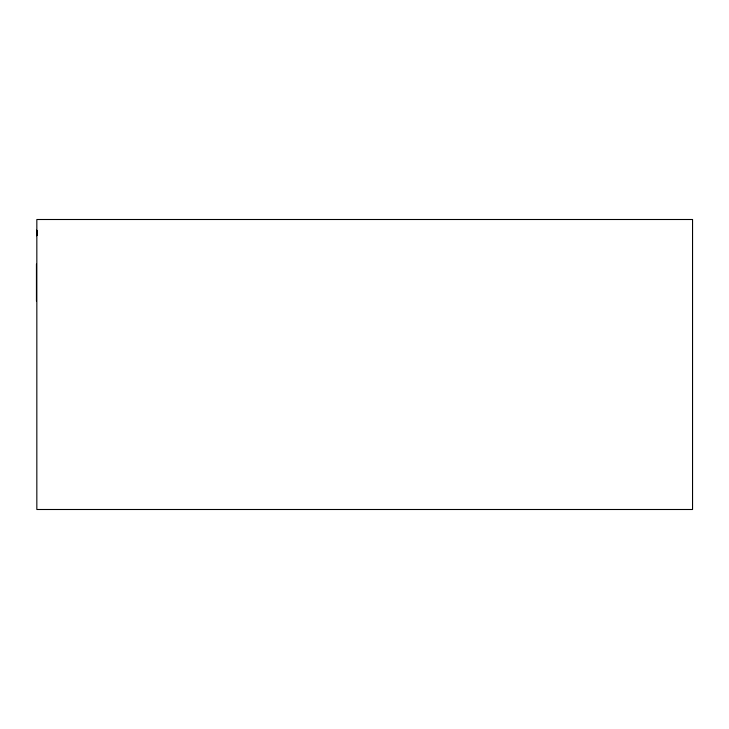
<?xml version="1.0" encoding="UTF-8"?>
<svg xmlns="http://www.w3.org/2000/svg" width="729" height="729" viewBox="0 0 729 729"><rect width="100%" height="100%" fill="white"/><g stroke="black" fill="none" stroke-linecap="round" stroke-linejoin="round"><path stroke-width="1.09" d="M37.325 230.956L37.325 235.157M36.678 230.154L36.678 235.759M36.45 264.144L36.45 301.15M692.55 219.502L36.833 219.502L36.833 509.498L692.55 509.498L692.55 219.502"/></g></svg>
